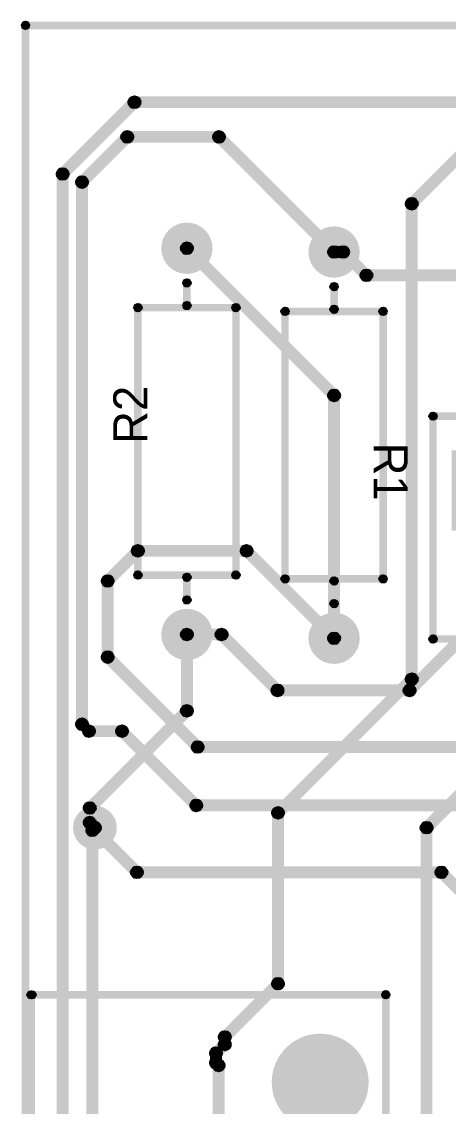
# Model space of a CAD drawing. Header units: millimetres. Extents: x 1.24 to 8.03, y 2.12 to 7.05.
# Drawn here: x 1.491 to 2.056, y 5.064 to 6.501 of the extents above; entities that cross this region are included whole.
import ezdxf

# ---------------------------------------------------------------- set-up
doc = ezdxf.new("R2010")
doc.units = ezdxf.units.MM
doc.header["$MEASUREMENT"] = 0
for name, color, linetype in [('BottomLayer', 5, 'Continuous'), ('BottomSolder', 6, 'Continuous'), ('KeepOutLayer', 6, 'Continuous'), ('MultiLayer', 9, 'Continuous'), ('PadHoleLayer', 156, 'Continuous'), ('TopLayer', 1, 'Continuous'), ('TopOverlay', 2, 'Continuous'), ('TopSolder', 216, 'Continuous'), ('ViaHoleLayer', 16, 'Continuous')]:
    doc.layers.add(name, color=color, linetype=linetype)

# ---------------------------------------------------------------- blocks, each defined once
blk = doc.blocks.new('DSUB_TH_DS1037_15FN_16')
at = {"layer": 'BottomLayer'}
h = blk.add_hatch(color=5, dxfattribs=at)
edge = h.paths.add_edge_path()
edge.add_arc((-0.6508, 0), 0.0602, 0, 360)
at = {"layer": 'BottomSolder'}
h = blk.add_hatch(color=6, dxfattribs=at)
edge = h.paths.add_edge_path()
edge.add_arc((-0.6508, 0), 0.0642, 0, 360)
at = {"layer": 'MultiLayer'}
h = blk.add_hatch(color=9, dxfattribs=at)
edge = h.paths.add_edge_path()
edge.add_arc((-0.6508, 0), 0.0602, 0, 360)
at = {"layer": 'PadHoleLayer'}
h = blk.add_hatch(color=156, dxfattribs=at)
edge = h.paths.add_edge_path()
edge.add_arc((-0.6508, 0), 0.0602, 0, 360)
at = {"layer": 'TopLayer'}
h = blk.add_hatch(color=1, dxfattribs=at)
edge = h.paths.add_edge_path()
edge.add_arc((-0.6508, 0), 0.0602, 0, 360)
at = {"layer": 'TopOverlay'}
h = blk.add_hatch(color=2, dxfattribs=at)
edge = h.paths.add_edge_path()
edge.add_arc((-0.7666, 0.087), 0.005, 0, 360)
h = blk.add_hatch(color=2, dxfattribs=at)
edge = h.paths.add_edge_path()
edge.add_arc((-0.7666, 0.087), 0.005, 0, 360)
for points in [[(-0.7615, -0.3819), (-0.7715, -0.3819), (-0.7716, 0.087), (-0.7616, 0.087)], [(-0.4149, 0.092), (-0.4149, 0.082), (-0.7666, 0.082), (-0.7666, 0.092)], [(0.7768, -0.3781), (0.7768, -0.3881), (-0.7665, -0.3881), (-0.7665, -0.3781)]]:
    blk.add_hatch(color=2, dxfattribs=at).paths.add_polyline_path(points)
h = blk.add_hatch(color=2, dxfattribs=at)
edge = h.paths.add_edge_path()
edge.add_arc((-0.7665, -0.3831), 0.005, 0, 360)
h = blk.add_hatch(color=2, dxfattribs=at)
edge = h.paths.add_edge_path()
edge.add_arc((-0.7665, -0.3819), 0.005, 0, 360)
at = {"layer": 'TopSolder'}
h = blk.add_hatch(color=216, dxfattribs=at)
edge = h.paths.add_edge_path()
edge.add_arc((-0.6508, 0), 0.0642, 0, 360)
at = {"layer": 'TopOverlay'}
for centre in [(-0.7666, 0.087), (-0.7666, 0.087), (-0.7665, -0.3819), (-0.7665, -0.3831)]:
    blk.add_circle(centre, 0.005, dxfattribs=at)
blk = doc.blocks.new('CONN_TH_A3961WV_02P_17')
at = {"layer": 'BottomLayer'}
blk.add_hatch(color=5, dxfattribs=at).paths.add_polyline_path([(-0.1272, 0.0492), (-0.0287, 0.0492), (-0.0287, -0.0492), (-0.1272, -0.0492)])
h = blk.add_hatch(color=5, dxfattribs=at)
edge = h.paths.add_edge_path()
edge.add_arc((0.078, 0), 0.0492, 0, 360)
at = {"layer": 'BottomSolder'}
blk.add_hatch(color=6, dxfattribs=at).paths.add_polyline_path([(-0.1312, 0.0532), (-0.0247, 0.0532), (-0.0247, -0.0532), (-0.1312, -0.0532)])
h = blk.add_hatch(color=6, dxfattribs=at)
edge = h.paths.add_edge_path()
edge.add_arc((0.078, 0), 0.0532, 0, 360)
at = {"layer": 'MultiLayer'}
blk.add_hatch(color=9, dxfattribs=at).paths.add_polyline_path([(-0.1272, 0.0492), (-0.0287, 0.0492), (-0.0287, -0.0492), (-0.1272, -0.0492)])
h = blk.add_hatch(color=9, dxfattribs=at)
edge = h.paths.add_edge_path()
edge.add_arc((0.078, 0), 0.0492, 0, 360)
at = {"layer": 'PadHoleLayer'}
h = blk.add_hatch(color=156, dxfattribs=at)
edge = h.paths.add_edge_path()
edge.add_arc((-0.078, 0), 0.0354, 0, 360)
h = blk.add_hatch(color=156, dxfattribs=at)
edge = h.paths.add_edge_path()
edge.add_arc((0.078, 0), 0.0354, 0, 360)
at = {"layer": 'TopLayer'}
blk.add_hatch(color=1, dxfattribs=at).paths.add_polyline_path([(-0.1272, 0.0492), (-0.0287, 0.0492), (-0.0287, -0.0492), (-0.1272, -0.0492)])
h = blk.add_hatch(color=1, dxfattribs=at)
edge = h.paths.add_edge_path()
edge.add_arc((0.078, 0), 0.0492, 0, 360)
at = {"layer": 'TopOverlay'}
h = blk.add_hatch(color=2, dxfattribs=at)
edge = h.paths.add_edge_path()
edge.add_arc((-0.1024, 0.1575), 0.005, 0, 360)
h = blk.add_hatch(color=2, dxfattribs=at)
edge = h.paths.add_edge_path()
edge.add_arc((-0.1024, 0.1575), 0.005, 0, 360)
for points in [[(-0.1024, 0.1525), (-0.1024, 0.1625), (0.1024, 0.1625), (0.1024, 0.1525)], [(-0.0974, 0.0984), (-0.1074, 0.0984), (-0.1074, 0.1575), (-0.0974, 0.1575)], [(0.0974, 0.1575), (0.1074, 0.1575), (0.1074, 0.0984), (0.0974, 0.0984)], [(-0.1024, 0.1289), (-0.1024, 0.1389), (0.1024, 0.1389), (0.1024, 0.1289)], [(-0.1024, 0.1052), (-0.1024, 0.1152), (0.1024, 0.1152), (0.1024, 0.1052)], [(-0.1559, 0.0934), (-0.1559, 0.1034), (0.1559, 0.1034), (0.1559, 0.0934)], [(-0.1509, -0.1969), (-0.1609, -0.1969), (-0.1609, 0.0984), (-0.1509, 0.0984)], [(0.1609, -0.1969), (0.1509, -0.1969), (0.1509, 0.0984), (0.1609, 0.0984)], [(-0.1087, -0.0841), (-0.0991, -0.0812), (-0.0755, -0.16), (-0.0851, -0.1629)], [(-0.1039, -0.0877), (-0.1039, -0.0777), (-0.0528, -0.0777), (-0.0528, -0.0877)], [(-0.0756, -0.1631), (-0.085, -0.1598), (-0.0575, -0.081), (-0.048, -0.0843)], [(-0.1559, -0.2019), (-0.1559, -0.1919), (0.1559, -0.1919), (0.1559, -0.2019)]]:
    blk.add_hatch(color=2, dxfattribs=at).paths.add_polyline_path(points)
h = blk.add_hatch(color=2, dxfattribs=at)
edge = h.paths.add_edge_path()
edge.add_arc((0.1024, 0.1575), 0.005, 0, 360)
h = blk.add_hatch(color=2, dxfattribs=at)
edge = h.paths.add_edge_path()
edge.add_arc((0.1024, 0.1575), 0.005, 0, 360)
h = blk.add_hatch(color=2, dxfattribs=at)
edge = h.paths.add_edge_path()
edge.add_arc((-0.1024, 0.1339), 0.005, 0, 360)
h = blk.add_hatch(color=2, dxfattribs=at)
edge = h.paths.add_edge_path()
edge.add_arc((0.1024, 0.1339), 0.005, 0, 360)
h = blk.add_hatch(color=2, dxfattribs=at)
edge = h.paths.add_edge_path()
edge.add_arc((-0.1024, 0.1102), 0.005, 0, 360)
h = blk.add_hatch(color=2, dxfattribs=at)
edge = h.paths.add_edge_path()
edge.add_arc((0.1024, 0.1102), 0.005, 0, 360)
h = blk.add_hatch(color=2, dxfattribs=at)
edge = h.paths.add_edge_path()
edge.add_arc((-0.1559, 0.0984), 0.005, 0, 360)
h = blk.add_hatch(color=2, dxfattribs=at)
edge = h.paths.add_edge_path()
edge.add_arc((-0.1559, 0.0984), 0.005, 0, 360)
h = blk.add_hatch(color=2, dxfattribs=at)
edge = h.paths.add_edge_path()
edge.add_arc((-0.1024, 0.0984), 0.005, 0, 360)
h = blk.add_hatch(color=2, dxfattribs=at)
edge = h.paths.add_edge_path()
edge.add_arc((0.1024, 0.0984), 0.005, 0, 360)
h = blk.add_hatch(color=2, dxfattribs=at)
edge = h.paths.add_edge_path()
edge.add_arc((0.1559, 0.0984), 0.005, 0, 360)
h = blk.add_hatch(color=2, dxfattribs=at)
edge = h.paths.add_edge_path()
edge.add_arc((0.1559, 0.0984), 0.005, 0, 360)
h = blk.add_hatch(color=2, dxfattribs=at)
edge = h.paths.add_edge_path()
edge.add_arc((-0.1039, -0.0827), 0.005, 0, 360)
h = blk.add_hatch(color=2, dxfattribs=at)
edge = h.paths.add_edge_path()
edge.add_arc((-0.1039, -0.0827), 0.005, 0, 360)
h = blk.add_hatch(color=2, dxfattribs=at)
edge = h.paths.add_edge_path()
edge.add_arc((-0.0528, -0.0827), 0.005, 0, 360)
h = blk.add_hatch(color=2, dxfattribs=at)
edge = h.paths.add_edge_path()
edge.add_arc((-0.0528, -0.0827), 0.005, 0, 360)
h = blk.add_hatch(color=2, dxfattribs=at)
edge = h.paths.add_edge_path()
edge.add_arc((-0.0803, -0.1614), 0.005, 0, 360)
h = blk.add_hatch(color=2, dxfattribs=at)
edge = h.paths.add_edge_path()
edge.add_arc((-0.0803, -0.1614), 0.005, 0, 360)
h = blk.add_hatch(color=2, dxfattribs=at)
edge = h.paths.add_edge_path()
edge.add_arc((-0.1559, -0.1969), 0.005, 0, 360)
h = blk.add_hatch(color=2, dxfattribs=at)
edge = h.paths.add_edge_path()
edge.add_arc((-0.1559, -0.1969), 0.005, 0, 360)
h = blk.add_hatch(color=2, dxfattribs=at)
edge = h.paths.add_edge_path()
edge.add_arc((0.1559, -0.1969), 0.005, 0, 360)
h = blk.add_hatch(color=2, dxfattribs=at)
edge = h.paths.add_edge_path()
edge.add_arc((0.1559, -0.1969), 0.005, 0, 360)
at = {"layer": 'TopSolder'}
blk.add_hatch(color=216, dxfattribs=at).paths.add_polyline_path([(-0.1312, 0.0532), (-0.0247, 0.0532), (-0.0247, -0.0532), (-0.1312, -0.0532)])
h = blk.add_hatch(color=216, dxfattribs=at)
edge = h.paths.add_edge_path()
edge.add_arc((0.078, 0), 0.0532, 0, 360)
at = {"layer": 'TopOverlay'}
for centre in [(-0.1024, 0.1575), (-0.1024, 0.1575), (0.1024, 0.1575), (0.1024, 0.1575), (-0.1024, 0.1339), (0.1024, 0.1339), (-0.1024, 0.1102), (0.1024, 0.1102), (-0.1559, 0.0984), (-0.1559, 0.0984), (-0.1024, 0.0984), (0.1024, 0.0984), (0.1559, 0.0984), (0.1559, 0.0984), (-0.1039, -0.0827), (-0.1039, -0.0827), (-0.0528, -0.0827), (-0.0528, -0.0827), (-0.0803, -0.1614), (-0.0803, -0.1614), (-0.1559, -0.1969), (-0.1559, -0.1969), (0.1559, -0.1969), (0.1559, -0.1969)]:
    blk.add_circle(centre, 0.005, dxfattribs=at)
blk = doc.blocks.new('RES_TH_BD3_3_L9_0_P13_00_D0_6_18')
at = {"layer": 'BottomLayer'}
h = blk.add_hatch(color=5, dxfattribs=at)
edge = h.paths.add_edge_path()
edge.add_arc((-0.255906, 0), 0.03, 0, 360)
h = blk.add_hatch(color=5, dxfattribs=at)
edge = h.paths.add_edge_path()
edge.add_arc((0.255902, 0), 0.03, 0, 360)
at = {"layer": 'BottomSolder'}
h = blk.add_hatch(color=6, dxfattribs=at)
edge = h.paths.add_edge_path()
edge.add_arc((-0.255906, 0), 0.034, 0, 360)
h = blk.add_hatch(color=6, dxfattribs=at)
edge = h.paths.add_edge_path()
edge.add_arc((0.255902, 0), 0.034, 0, 360)
at = {"layer": 'MultiLayer'}
h = blk.add_hatch(color=9, dxfattribs=at)
edge = h.paths.add_edge_path()
edge.add_arc((-0.255906, 0), 0.03, 0, 360)
h = blk.add_hatch(color=9, dxfattribs=at)
edge = h.paths.add_edge_path()
edge.add_arc((0.255902, 0), 0.03, 0, 360)
at = {"layer": 'PadHoleLayer'}
h = blk.add_hatch(color=156, dxfattribs=at)
edge = h.paths.add_edge_path()
edge.add_arc((-0.255906, 0), 0.018, 0, 360)
h = blk.add_hatch(color=156, dxfattribs=at)
edge = h.paths.add_edge_path()
edge.add_arc((0.255902, 0), 0.018, 0, 360)
at = {"layer": 'TopLayer'}
h = blk.add_hatch(color=1, dxfattribs=at)
edge = h.paths.add_edge_path()
edge.add_arc((-0.255906, 0), 0.03, 0, 360)
h = blk.add_hatch(color=1, dxfattribs=at)
edge = h.paths.add_edge_path()
edge.add_arc((0.255902, 0), 0.03, 0, 360)
at = {"layer": 'TopOverlay'}
h = blk.add_hatch(color=2, dxfattribs=at)
edge = h.paths.add_edge_path()
edge.add_arc((-0.177165, 0.06496), 0.005, 0, 360)
h = blk.add_hatch(color=2, dxfattribs=at)
edge = h.paths.add_edge_path()
edge.add_arc((-0.177165, 0.06496), 0.005, 0, 360)
for points in [[(-0.172165, -0.06496), (-0.182165, -0.06496), (-0.182165, 0.06496), (-0.172165, 0.06496)], [(0.177165, 0.06996), (0.177165, 0.05996), (-0.177165, 0.05996), (-0.177165, 0.06996)], [(0.182165, -0.06496), (0.172165, -0.06496), (0.172165, 0.06496), (0.182165, 0.06496)], [(-0.180005, 0.005), (-0.180005, -0.005), (-0.210005, -0.005), (-0.210005, 0.005)], [(0.209995, 0.005), (0.209995, -0.005), (0.179995, -0.005), (0.179995, 0.005)], [(0.177165, -0.05996), (0.177165, -0.06996), (-0.177165, -0.06996), (-0.177165, -0.05996)]]:
    blk.add_hatch(color=2, dxfattribs=at).paths.add_polyline_path(points)
h = blk.add_hatch(color=2, dxfattribs=at)
edge = h.paths.add_edge_path()
edge.add_arc((0.177165, 0.06496), 0.005, 0, 360)
h = blk.add_hatch(color=2, dxfattribs=at)
edge = h.paths.add_edge_path()
edge.add_arc((0.177165, 0.06496), 0.005, 0, 360)
h = blk.add_hatch(color=2, dxfattribs=at)
edge = h.paths.add_edge_path()
edge.add_arc((-0.210005, 0), 0.005, 0, 360)
h = blk.add_hatch(color=2, dxfattribs=at)
edge = h.paths.add_edge_path()
edge.add_arc((-0.180005, 0), 0.005, 0, 360)
h = blk.add_hatch(color=2, dxfattribs=at)
edge = h.paths.add_edge_path()
edge.add_arc((0.179995, 0), 0.005, 0, 360)
h = blk.add_hatch(color=2, dxfattribs=at)
edge = h.paths.add_edge_path()
edge.add_arc((0.209995, 0), 0.005, 0, 360)
h = blk.add_hatch(color=2, dxfattribs=at)
edge = h.paths.add_edge_path()
edge.add_arc((-0.177165, -0.06496), 0.005, 0, 360)
h = blk.add_hatch(color=2, dxfattribs=at)
edge = h.paths.add_edge_path()
edge.add_arc((-0.177165, -0.06496), 0.005, 0, 360)
h = blk.add_hatch(color=2, dxfattribs=at)
edge = h.paths.add_edge_path()
edge.add_arc((0.177165, -0.06496), 0.005, 0, 360)
h = blk.add_hatch(color=2, dxfattribs=at)
edge = h.paths.add_edge_path()
edge.add_arc((0.177165, -0.06496), 0.005, 0, 360)
at = {"layer": 'TopSolder'}
h = blk.add_hatch(color=216, dxfattribs=at)
edge = h.paths.add_edge_path()
edge.add_arc((-0.255906, 0), 0.034, 0, 360)
h = blk.add_hatch(color=216, dxfattribs=at)
edge = h.paths.add_edge_path()
edge.add_arc((0.255902, 0), 0.034, 0, 360)
at = {"layer": 'TopOverlay'}
for centre in [(-0.177165, 0.06496), (-0.177165, 0.06496), (0.177165, 0.06496), (0.177165, 0.06496), (-0.210005, 0), (-0.180005, 0), (0.179995, 0), (0.209995, 0), (-0.177165, -0.06496), (-0.177165, -0.06496), (0.177165, -0.06496), (0.177165, -0.06496)]:
    blk.add_circle(centre, 0.005, dxfattribs=at)
blk = doc.blocks.new('RES_TH_BD3_3_L9_0_P13_00_D0_6_19')
at = {"layer": 'BottomLayer'}
h = blk.add_hatch(color=5, dxfattribs=at)
edge = h.paths.add_edge_path()
edge.add_arc((-0.255906, 0), 0.03, 0, 360)
h = blk.add_hatch(color=5, dxfattribs=at)
edge = h.paths.add_edge_path()
edge.add_arc((0.255902, 0), 0.03, 0, 360)
at = {"layer": 'BottomSolder'}
h = blk.add_hatch(color=6, dxfattribs=at)
edge = h.paths.add_edge_path()
edge.add_arc((-0.255906, 0), 0.034, 0, 360)
h = blk.add_hatch(color=6, dxfattribs=at)
edge = h.paths.add_edge_path()
edge.add_arc((0.255902, 0), 0.034, 0, 360)
at = {"layer": 'MultiLayer'}
h = blk.add_hatch(color=9, dxfattribs=at)
edge = h.paths.add_edge_path()
edge.add_arc((-0.255906, 0), 0.03, 0, 360)
h = blk.add_hatch(color=9, dxfattribs=at)
edge = h.paths.add_edge_path()
edge.add_arc((0.255902, 0), 0.03, 0, 360)
at = {"layer": 'PadHoleLayer'}
h = blk.add_hatch(color=156, dxfattribs=at)
edge = h.paths.add_edge_path()
edge.add_arc((-0.255906, 0), 0.018, 0, 360)
h = blk.add_hatch(color=156, dxfattribs=at)
edge = h.paths.add_edge_path()
edge.add_arc((0.255902, 0), 0.018, 0, 360)
at = {"layer": 'TopLayer'}
h = blk.add_hatch(color=1, dxfattribs=at)
edge = h.paths.add_edge_path()
edge.add_arc((-0.255906, 0), 0.03, 0, 360)
h = blk.add_hatch(color=1, dxfattribs=at)
edge = h.paths.add_edge_path()
edge.add_arc((0.255902, 0), 0.03, 0, 360)
at = {"layer": 'TopOverlay'}
h = blk.add_hatch(color=2, dxfattribs=at)
edge = h.paths.add_edge_path()
edge.add_arc((-0.177165, 0.06496), 0.005, 0, 360)
h = blk.add_hatch(color=2, dxfattribs=at)
edge = h.paths.add_edge_path()
edge.add_arc((-0.177165, 0.06496), 0.005, 0, 360)
for points in [[(-0.182165, 0.06496), (-0.172165, 0.06496), (-0.172165, -0.06496), (-0.182165, -0.06496)], [(-0.177165, 0.05996), (-0.177165, 0.06996), (0.177165, 0.06996), (0.177165, 0.05996)], [(0.172165, 0.06496), (0.182165, 0.06496), (0.182165, -0.06496), (0.172165, -0.06496)], [(-0.210005, -0.005), (-0.210005, 0.005), (-0.180005, 0.005), (-0.180005, -0.005)], [(0.179995, -0.005), (0.179995, 0.005), (0.209995, 0.005), (0.209995, -0.005)], [(-0.177165, -0.06996), (-0.177165, -0.05996), (0.177165, -0.05996), (0.177165, -0.06996)]]:
    blk.add_hatch(color=2, dxfattribs=at).paths.add_polyline_path(points)
h = blk.add_hatch(color=2, dxfattribs=at)
edge = h.paths.add_edge_path()
edge.add_arc((0.177165, 0.06496), 0.005, 0, 360)
h = blk.add_hatch(color=2, dxfattribs=at)
edge = h.paths.add_edge_path()
edge.add_arc((0.177165, 0.06496), 0.005, 0, 360)
h = blk.add_hatch(color=2, dxfattribs=at)
edge = h.paths.add_edge_path()
edge.add_arc((-0.210005, 0), 0.005, 0, 360)
h = blk.add_hatch(color=2, dxfattribs=at)
edge = h.paths.add_edge_path()
edge.add_arc((-0.180005, 0), 0.005, 0, 360)
h = blk.add_hatch(color=2, dxfattribs=at)
edge = h.paths.add_edge_path()
edge.add_arc((0.179995, 0), 0.005, 0, 360)
h = blk.add_hatch(color=2, dxfattribs=at)
edge = h.paths.add_edge_path()
edge.add_arc((0.209995, 0), 0.005, 0, 360)
h = blk.add_hatch(color=2, dxfattribs=at)
edge = h.paths.add_edge_path()
edge.add_arc((-0.177165, -0.06496), 0.005, 0, 360)
h = blk.add_hatch(color=2, dxfattribs=at)
edge = h.paths.add_edge_path()
edge.add_arc((-0.177165, -0.06496), 0.005, 0, 360)
h = blk.add_hatch(color=2, dxfattribs=at)
edge = h.paths.add_edge_path()
edge.add_arc((0.177165, -0.06496), 0.005, 0, 360)
h = blk.add_hatch(color=2, dxfattribs=at)
edge = h.paths.add_edge_path()
edge.add_arc((0.177165, -0.06496), 0.005, 0, 360)
at = {"layer": 'TopSolder'}
h = blk.add_hatch(color=216, dxfattribs=at)
edge = h.paths.add_edge_path()
edge.add_arc((-0.255906, 0), 0.034, 0, 360)
h = blk.add_hatch(color=216, dxfattribs=at)
edge = h.paths.add_edge_path()
edge.add_arc((0.255902, 0), 0.034, 0, 360)
at = {"layer": 'TopOverlay'}
for centre in [(-0.177165, 0.06496), (-0.177165, 0.06496), (0.177165, 0.06496), (0.177165, 0.06496), (-0.210005, 0), (-0.180005, 0), (0.179995, 0), (0.209995, 0), (-0.177165, -0.06496), (-0.177165, -0.06496), (0.177165, -0.06496), (0.177165, -0.06496)]:
    blk.add_circle(centre, 0.005, dxfattribs=at)

msp = doc.modelspace()

# ---------------------------------------------------------------- hatches: boundary and pattern name
at = {"layer": 'BottomLayer'}
for points in [[(2.0134, 6.2543), (2.0023, 6.2654), (2.081, 6.3442), (2.0922, 6.333)], [(2.0157, 5.6299), (2, 5.6299), (2, 6.2598), (2.0157, 6.2598)], [(2.0331, 5.4275), (2.022, 5.4386), (2.4747, 5.8914), (2.4859, 5.8803)], [(1.7179, 5.588), (1.7021, 5.588), (1.7021, 5.6891), (1.7179, 5.6891)], [(1.8363, 5.4472), (1.8251, 5.4583), (2.0023, 5.6355), (2.0134, 5.6244)], [(1.5869, 5.4537), (1.5758, 5.4648), (1.7044, 5.5935), (1.7156, 5.5824)], [(1.5892, 5.4399), (1.5735, 5.4399), (1.5735, 5.4593), (1.5892, 5.4593)], [(1.8386, 5.2264), (1.8228, 5.2264), (1.8228, 5.4528), (1.8386, 5.4528)], [(1.5758, 5.4343), (1.5869, 5.4455), (1.5937, 5.4386), (1.5826, 5.4275)], [(2.0354, 4.8039), (2.0197, 4.8039), (2.0197, 5.4331), (2.0354, 5.4331)], [(1.7657, 5.1503), (1.7546, 5.1614), (1.8251, 5.2319), (1.8363, 5.2208)], [(1.7542, 5.1289), (1.7431, 5.14), (1.7546, 5.1515), (1.7657, 5.1404)], [(1.768, 5.146), (1.7523, 5.146), (1.7523, 5.1558), (1.768, 5.1558)], [(1.7565, 5.1214), (1.7408, 5.1214), (1.7408, 5.1345), (1.7565, 5.1345)], [(1.7431, 5.1159), (1.7542, 5.127), (1.7575, 5.1237), (1.7464, 5.1125)], [(1.7598, 5), (1.7441, 5), (1.7441, 5.1181), (1.7598, 5.1181)]]:
    msp.add_hatch(color=5, dxfattribs=at).paths.add_polyline_path(points)
h = msp.add_hatch(color=5, dxfattribs=at)
edge = h.paths.add_edge_path()
edge.add_arc((2.0079, 6.2598), 0.00787, 0, 360)
h = msp.add_hatch(color=5, dxfattribs=at)
edge = h.paths.add_edge_path()
edge.add_arc((2.0079, 6.2598), 0.00787, 0, 360)
h = msp.add_hatch(color=5, dxfattribs=at)
edge = h.paths.add_edge_path()
edge.add_arc((1.71, 5.6891), 0.00787, 0, 360)
h = msp.add_hatch(color=5, dxfattribs=at)
edge = h.paths.add_edge_path()
edge.add_arc((2.0079, 5.6299), 0.00787, 0, 360)
h = msp.add_hatch(color=5, dxfattribs=at)
edge = h.paths.add_edge_path()
edge.add_arc((2.0079, 5.6299), 0.00787, 0, 360)
h = msp.add_hatch(color=5, dxfattribs=at)
edge = h.paths.add_edge_path()
edge.add_arc((1.71, 5.588), 0.00787, 0, 360)
h = msp.add_hatch(color=5, dxfattribs=at)
edge = h.paths.add_edge_path()
edge.add_arc((1.71, 5.588), 0.00787, 0, 360)
h = msp.add_hatch(color=5, dxfattribs=at)
edge = h.paths.add_edge_path()
edge.add_arc((1.5813, 5.4593), 0.00787, 0, 360)
h = msp.add_hatch(color=5, dxfattribs=at)
edge = h.paths.add_edge_path()
edge.add_arc((1.5813, 5.4593), 0.00787, 0, 360)
h = msp.add_hatch(color=5, dxfattribs=at)
edge = h.paths.add_edge_path()
edge.add_arc((1.5881, 5.4331), 0.025, 0, 360)
h = msp.add_hatch(color=5, dxfattribs=at)
edge = h.paths.add_edge_path()
edge.add_arc((1.5813, 5.4399), 0.00787, 0, 360)
h = msp.add_hatch(color=5, dxfattribs=at)
edge = h.paths.add_edge_path()
edge.add_arc((1.5813, 5.4399), 0.00787, 0, 360)
h = msp.add_hatch(color=5, dxfattribs=at)
edge = h.paths.add_edge_path()
edge.add_arc((1.8307, 5.4528), 0.00787, 0, 360)
h = msp.add_hatch(color=5, dxfattribs=at)
edge = h.paths.add_edge_path()
edge.add_arc((1.8307, 5.4528), 0.00787, 0, 360)
h = msp.add_hatch(color=5, dxfattribs=at)
edge = h.paths.add_edge_path()
edge.add_arc((1.5881, 5.4331), 0.00787, 0, 360)
h = msp.add_hatch(color=5, dxfattribs=at)
edge = h.paths.add_edge_path()
edge.add_arc((2.0276, 5.4331), 0.00787, 0, 360)
h = msp.add_hatch(color=5, dxfattribs=at)
edge = h.paths.add_edge_path()
edge.add_arc((2.0276, 5.4331), 0.00787, 0, 360)
h = msp.add_hatch(color=5, dxfattribs=at)
edge = h.paths.add_edge_path()
edge.add_arc((1.8307, 5.2264), 0.00787, 0, 360)
h = msp.add_hatch(color=5, dxfattribs=at)
edge = h.paths.add_edge_path()
edge.add_arc((1.8307, 5.2264), 0.00787, 0, 360)
h = msp.add_hatch(color=5, dxfattribs=at)
edge = h.paths.add_edge_path()
edge.add_arc((1.7602, 5.1558), 0.00787, 0, 360)
h = msp.add_hatch(color=5, dxfattribs=at)
edge = h.paths.add_edge_path()
edge.add_arc((1.7602, 5.1558), 0.00787, 0, 360)
h = msp.add_hatch(color=5, dxfattribs=at)
edge = h.paths.add_edge_path()
edge.add_arc((1.7602, 5.146), 0.00787, 0, 360)
h = msp.add_hatch(color=5, dxfattribs=at)
edge = h.paths.add_edge_path()
edge.add_arc((1.7602, 5.146), 0.00787, 0, 360)
h = msp.add_hatch(color=5, dxfattribs=at)
edge = h.paths.add_edge_path()
edge.add_arc((1.7486, 5.1345), 0.00787, 0, 360)
h = msp.add_hatch(color=5, dxfattribs=at)
edge = h.paths.add_edge_path()
edge.add_arc((1.7486, 5.1345), 0.00787, 0, 360)
h = msp.add_hatch(color=5, dxfattribs=at)
edge = h.paths.add_edge_path()
edge.add_arc((1.7486, 5.1214), 0.00787, 0, 360)
h = msp.add_hatch(color=5, dxfattribs=at)
edge = h.paths.add_edge_path()
edge.add_arc((1.7486, 5.1214), 0.00787, 0, 360)
h = msp.add_hatch(color=5, dxfattribs=at)
edge = h.paths.add_edge_path()
edge.add_arc((1.752, 5.1181), 0.00787, 0, 360)
h = msp.add_hatch(color=5, dxfattribs=at)
edge = h.paths.add_edge_path()
edge.add_arc((1.752, 5.1181), 0.00787, 0, 360)
at = {"layer": 'BottomSolder'}
h = msp.add_hatch(color=6, dxfattribs=at)
edge = h.paths.add_edge_path()
edge.add_arc((1.5881, 5.4331), 0.029, 0, 360)
at = {"layer": 'KeepOutLayer'}
h = msp.add_hatch(color=6, dxfattribs=at)
edge = h.paths.add_edge_path()
edge.add_arc((1.4961, 6.4961), 0.005, 0, 360)
h = msp.add_hatch(color=6, dxfattribs=at)
edge = h.paths.add_edge_path()
edge.add_arc((1.4961, 6.4961), 0.005, 0, 360)
for points in [[(1.4911, 6.4961), (1.5011, 6.4961), (1.5011, 2.126), (1.4911, 2.126)], [(1.4961, 6.4911), (1.4961, 6.5011), (7.7953, 6.5011), (7.7953, 6.4911)]]:
    msp.add_hatch(color=6, dxfattribs=at).paths.add_polyline_path(points)
at = {"layer": 'TopLayer'}
for points in [[(1.5508, 6.2936), (1.5397, 6.3048), (1.6349, 6.4), (1.6461, 6.3889)], [(1.6405, 6.3866), (1.6405, 6.4023), (3.0235, 6.4023), (3.0235, 6.3866)], [(1.5766, 6.283), (1.5655, 6.2941), (1.6253, 6.354), (1.6365, 6.3429)], [(1.6309, 6.3406), (1.6309, 6.3563), (1.7525, 6.3563), (1.7525, 6.3406)], [(1.7469, 6.3429), (1.758, 6.354), (1.9106, 6.2015), (1.8994, 6.1903)], [(1.5531, 3.7795), (1.5374, 3.7795), (1.5374, 6.2992), (1.5531, 6.2992)], [(1.5789, 5.5702), (1.5631, 5.5702), (1.5631, 6.2885), (1.5789, 6.2885)], [(1.7044, 6.1953), (1.7156, 6.2065), (1.9106, 6.0115), (1.8994, 6.0003)], [(1.905, 6.188), (1.905, 6.2038), (1.917, 6.2038), (1.917, 6.188)], [(1.9114, 6.1903), (1.9225, 6.2015), (1.9534, 6.1706), (1.9423, 6.1594)], [(1.9479, 6.1571), (1.9479, 6.1729), (2.127, 6.1729), (2.127, 6.1571)], [(1.9129, 5.6841), (1.8971, 5.6841), (1.8971, 6.0059), (1.9129, 6.0059)], [(2.0106, 5.6094), (1.9994, 5.6206), (2.2632, 5.8843), (2.2743, 5.8732)], [(1.645, 5.7921), (1.645, 5.8079), (1.7891, 5.8079), (1.7891, 5.7921)], [(1.6106, 5.7544), (1.5994, 5.7656), (1.6394, 5.8056), (1.6506, 5.7944)], [(1.7835, 5.7944), (1.7947, 5.8056), (1.9106, 5.6897), (1.8994, 5.6785)], [(1.6129, 5.6592), (1.5971, 5.6592), (1.5971, 5.76), (1.6129, 5.76)], [(1.71, 5.6812), (1.71, 5.697), (1.7559, 5.697), (1.7559, 5.6812)], [(1.7503, 5.6835), (1.7615, 5.6947), (1.8356, 5.6206), (1.8244, 5.6094)], [(1.5994, 5.6537), (1.6106, 5.6648), (1.7298, 5.5456), (1.7187, 5.5344)], [(1.83, 5.6071), (1.83, 5.6229), (2.005, 5.6229), (2.005, 5.6071)], [(1.5655, 5.5647), (1.5766, 5.5758), (1.5858, 5.5666), (1.5747, 5.5555)], [(1.5802, 5.5531), (1.5802, 5.5689), (1.624, 5.5689), (1.624, 5.5531)], [(1.6184, 5.5555), (1.6296, 5.5666), (1.728, 5.4682), (1.7169, 5.457)], [(1.7242, 5.5321), (1.7242, 5.5479), (2.1079, 5.5479), (2.1079, 5.5321)], [(1.7224, 5.4547), (1.7224, 5.4705), (2.1063, 5.4705), (2.1063, 5.4547)], [(1.5902, 5.424), (1.5791, 5.4351), (1.5826, 5.4386), (1.5937, 5.4275)], [(1.5808, 5.4258), (1.592, 5.4369), (1.6493, 5.3796), (1.6381, 5.3684)], [(1.5925, 3.8583), (1.5768, 3.8583), (1.5768, 5.4296), (1.5925, 5.4296)], [(1.6437, 5.3661), (1.6437, 5.3819), (2.0472, 5.3819), (2.0472, 5.3661)], [(2.0417, 5.3684), (2.0528, 5.3796), (2.2004, 5.2319), (2.1893, 5.2208)]]:
    msp.add_hatch(color=1, dxfattribs=at).paths.add_polyline_path(points)
h = msp.add_hatch(color=1, dxfattribs=at)
edge = h.paths.add_edge_path()
edge.add_arc((1.6405, 6.3944), 0.00787, 0, 360)
h = msp.add_hatch(color=1, dxfattribs=at)
edge = h.paths.add_edge_path()
edge.add_arc((1.6405, 6.3944), 0.00787, 0, 360)
h = msp.add_hatch(color=1, dxfattribs=at)
edge = h.paths.add_edge_path()
edge.add_arc((1.6309, 6.3484), 0.00787, 0, 360)
h = msp.add_hatch(color=1, dxfattribs=at)
edge = h.paths.add_edge_path()
edge.add_arc((1.6309, 6.3484), 0.00787, 0, 360)
h = msp.add_hatch(color=1, dxfattribs=at)
edge = h.paths.add_edge_path()
edge.add_arc((1.7525, 6.3484), 0.00787, 0, 360)
h = msp.add_hatch(color=1, dxfattribs=at)
edge = h.paths.add_edge_path()
edge.add_arc((1.7525, 6.3484), 0.00787, 0, 360)
h = msp.add_hatch(color=1, dxfattribs=at)
edge = h.paths.add_edge_path()
edge.add_arc((1.5453, 6.2992), 0.00787, 0, 360)
h = msp.add_hatch(color=1, dxfattribs=at)
edge = h.paths.add_edge_path()
edge.add_arc((1.5453, 6.2992), 0.00787, 0, 360)
h = msp.add_hatch(color=1, dxfattribs=at)
edge = h.paths.add_edge_path()
edge.add_arc((1.571, 6.2885), 0.00787, 0, 360)
h = msp.add_hatch(color=1, dxfattribs=at)
edge = h.paths.add_edge_path()
edge.add_arc((1.571, 6.2885), 0.00787, 0, 360)
h = msp.add_hatch(color=1, dxfattribs=at)
edge = h.paths.add_edge_path()
edge.add_arc((1.71, 6.2009), 0.00787, 0, 360)
h = msp.add_hatch(color=1, dxfattribs=at)
edge = h.paths.add_edge_path()
edge.add_arc((1.905, 6.1959), 0.00787, 0, 360)
h = msp.add_hatch(color=1, dxfattribs=at)
edge = h.paths.add_edge_path()
edge.add_arc((1.905, 6.1959), 0.00787, 0, 360)
h = msp.add_hatch(color=1, dxfattribs=at)
edge = h.paths.add_edge_path()
edge.add_arc((1.917, 6.1959), 0.00787, 0, 360)
h = msp.add_hatch(color=1, dxfattribs=at)
edge = h.paths.add_edge_path()
edge.add_arc((1.917, 6.1959), 0.00787, 0, 360)
h = msp.add_hatch(color=1, dxfattribs=at)
edge = h.paths.add_edge_path()
edge.add_arc((1.9479, 6.165), 0.00787, 0, 360)
h = msp.add_hatch(color=1, dxfattribs=at)
edge = h.paths.add_edge_path()
edge.add_arc((1.9479, 6.165), 0.00787, 0, 360)
h = msp.add_hatch(color=1, dxfattribs=at)
edge = h.paths.add_edge_path()
edge.add_arc((1.905, 6.0059), 0.00787, 0, 360)
h = msp.add_hatch(color=1, dxfattribs=at)
edge = h.paths.add_edge_path()
edge.add_arc((1.905, 6.0059), 0.00787, 0, 360)
h = msp.add_hatch(color=1, dxfattribs=at)
edge = h.paths.add_edge_path()
edge.add_arc((1.645, 5.8), 0.00787, 0, 360)
h = msp.add_hatch(color=1, dxfattribs=at)
edge = h.paths.add_edge_path()
edge.add_arc((1.645, 5.8), 0.00787, 0, 360)
h = msp.add_hatch(color=1, dxfattribs=at)
edge = h.paths.add_edge_path()
edge.add_arc((1.7891, 5.8), 0.00787, 0, 360)
h = msp.add_hatch(color=1, dxfattribs=at)
edge = h.paths.add_edge_path()
edge.add_arc((1.7891, 5.8), 0.00787, 0, 360)
h = msp.add_hatch(color=1, dxfattribs=at)
edge = h.paths.add_edge_path()
edge.add_arc((1.605, 5.76), 0.00787, 0, 360)
h = msp.add_hatch(color=1, dxfattribs=at)
edge = h.paths.add_edge_path()
edge.add_arc((1.605, 5.76), 0.00787, 0, 360)
h = msp.add_hatch(color=1, dxfattribs=at)
edge = h.paths.add_edge_path()
edge.add_arc((1.71, 5.6891), 0.00787, 0, 360)
h = msp.add_hatch(color=1, dxfattribs=at)
edge = h.paths.add_edge_path()
edge.add_arc((1.7559, 5.6891), 0.00787, 0, 360)
h = msp.add_hatch(color=1, dxfattribs=at)
edge = h.paths.add_edge_path()
edge.add_arc((1.7559, 5.6891), 0.00787, 0, 360)
h = msp.add_hatch(color=1, dxfattribs=at)
edge = h.paths.add_edge_path()
edge.add_arc((1.905, 5.6841), 0.00787, 0, 360)
h = msp.add_hatch(color=1, dxfattribs=at)
edge = h.paths.add_edge_path()
edge.add_arc((1.905, 5.6841), 0.00787, 0, 360)
h = msp.add_hatch(color=1, dxfattribs=at)
edge = h.paths.add_edge_path()
edge.add_arc((1.605, 5.6592), 0.00787, 0, 360)
h = msp.add_hatch(color=1, dxfattribs=at)
edge = h.paths.add_edge_path()
edge.add_arc((1.605, 5.6592), 0.00787, 0, 360)
h = msp.add_hatch(color=1, dxfattribs=at)
edge = h.paths.add_edge_path()
edge.add_arc((1.83, 5.615), 0.00787, 0, 360)
h = msp.add_hatch(color=1, dxfattribs=at)
edge = h.paths.add_edge_path()
edge.add_arc((1.83, 5.615), 0.00787, 0, 360)
h = msp.add_hatch(color=1, dxfattribs=at)
edge = h.paths.add_edge_path()
edge.add_arc((2.005, 5.615), 0.00787, 0, 360)
h = msp.add_hatch(color=1, dxfattribs=at)
edge = h.paths.add_edge_path()
edge.add_arc((2.005, 5.615), 0.00787, 0, 360)
h = msp.add_hatch(color=1, dxfattribs=at)
edge = h.paths.add_edge_path()
edge.add_arc((1.571, 5.5702), 0.00787, 0, 360)
h = msp.add_hatch(color=1, dxfattribs=at)
edge = h.paths.add_edge_path()
edge.add_arc((1.571, 5.5702), 0.00787, 0, 360)
h = msp.add_hatch(color=1, dxfattribs=at)
edge = h.paths.add_edge_path()
edge.add_arc((1.5802, 5.561), 0.00787, 0, 360)
h = msp.add_hatch(color=1, dxfattribs=at)
edge = h.paths.add_edge_path()
edge.add_arc((1.5802, 5.561), 0.00787, 0, 360)
h = msp.add_hatch(color=1, dxfattribs=at)
edge = h.paths.add_edge_path()
edge.add_arc((1.624, 5.561), 0.00787, 0, 360)
h = msp.add_hatch(color=1, dxfattribs=at)
edge = h.paths.add_edge_path()
edge.add_arc((1.624, 5.561), 0.00787, 0, 360)
h = msp.add_hatch(color=1, dxfattribs=at)
edge = h.paths.add_edge_path()
edge.add_arc((1.7242, 5.54), 0.00787, 0, 360)
h = msp.add_hatch(color=1, dxfattribs=at)
edge = h.paths.add_edge_path()
edge.add_arc((1.7242, 5.54), 0.00787, 0, 360)
h = msp.add_hatch(color=1, dxfattribs=at)
edge = h.paths.add_edge_path()
edge.add_arc((1.7224, 5.4626), 0.00787, 0, 360)
h = msp.add_hatch(color=1, dxfattribs=at)
edge = h.paths.add_edge_path()
edge.add_arc((1.7224, 5.4626), 0.00787, 0, 360)
h = msp.add_hatch(color=1, dxfattribs=at)
edge = h.paths.add_edge_path()
edge.add_arc((1.5881, 5.4331), 0.025, 0, 360)
h = msp.add_hatch(color=1, dxfattribs=at)
edge = h.paths.add_edge_path()
edge.add_arc((1.5846, 5.4296), 0.00787, 0, 360)
h = msp.add_hatch(color=1, dxfattribs=at)
edge = h.paths.add_edge_path()
edge.add_arc((1.5846, 5.4296), 0.00787, 0, 360)
h = msp.add_hatch(color=1, dxfattribs=at)
edge = h.paths.add_edge_path()
edge.add_arc((1.5864, 5.4313), 0.00787, 0, 360)
h = msp.add_hatch(color=1, dxfattribs=at)
edge = h.paths.add_edge_path()
edge.add_arc((1.5881, 5.4331), 0.00787, 0, 360)
h = msp.add_hatch(color=1, dxfattribs=at)
edge = h.paths.add_edge_path()
edge.add_arc((1.6437, 5.374), 0.00787, 0, 360)
h = msp.add_hatch(color=1, dxfattribs=at)
edge = h.paths.add_edge_path()
edge.add_arc((1.6437, 5.374), 0.00787, 0, 360)
h = msp.add_hatch(color=1, dxfattribs=at)
edge = h.paths.add_edge_path()
edge.add_arc((2.0472, 5.374), 0.00787, 0, 360)
h = msp.add_hatch(color=1, dxfattribs=at)
edge = h.paths.add_edge_path()
edge.add_arc((2.0472, 5.374), 0.00787, 0, 360)
at = {"layer": 'TopSolder'}
h = msp.add_hatch(color=216, dxfattribs=at)
edge = h.paths.add_edge_path()
edge.add_arc((1.5881, 5.4331), 0.029, 0, 360)
at = {"layer": 'ViaHoleLayer'}
h = msp.add_hatch(color=16, dxfattribs=at)
edge = h.paths.add_edge_path()
edge.add_arc((1.5881, 5.4331), 0.014, 0, 360)

# ---------------------------------------------------------------- linework, layer by layer
at = {"layer": 'BottomLayer'}
for centre in [(2.0079, 6.2598), (2.0079, 6.2598), (1.71, 5.6891), (2.0079, 5.6299), (2.0079, 5.6299), (1.71, 5.588), (1.71, 5.588), (1.5813, 5.4593), (1.5813, 5.4593), (1.5813, 5.4399), (1.5813, 5.4399), (1.8307, 5.4528), (1.8307, 5.4528), (1.5881, 5.4331), (2.0276, 5.4331), (2.0276, 5.4331), (1.8307, 5.2264), (1.8307, 5.2264), (1.7602, 5.1558), (1.7602, 5.1558), (1.7602, 5.146), (1.7602, 5.146), (1.7486, 5.1345), (1.7486, 5.1345), (1.7486, 5.1214), (1.7486, 5.1214), (1.752, 5.1181), (1.752, 5.1181)]:
    msp.add_circle(centre, 0.00787, dxfattribs=at)
at = {"layer": 'KeepOutLayer'}
msp.add_circle((1.4961, 6.4961), 0.005, dxfattribs=at)
msp.add_circle((1.4961, 6.4961), 0.005, dxfattribs=at)
at = {"layer": 'TopLayer'}
for centre in [(1.6405, 6.3944), (1.6405, 6.3944), (1.6309, 6.3484), (1.6309, 6.3484), (1.7525, 6.3484), (1.7525, 6.3484), (1.5453, 6.2992), (1.5453, 6.2992), (1.571, 6.2885), (1.571, 6.2885), (1.71, 6.2009), (1.905, 6.1959), (1.905, 6.1959), (1.917, 6.1959), (1.917, 6.1959), (1.9479, 6.165), (1.9479, 6.165), (1.905, 6.0059), (1.905, 6.0059), (1.645, 5.8), (1.645, 5.8), (1.7891, 5.8), (1.7891, 5.8), (1.605, 5.76), (1.605, 5.76), (1.71, 5.6891), (1.7559, 5.6891), (1.7559, 5.6891), (1.905, 5.6841), (1.905, 5.6841), (1.605, 5.6592), (1.605, 5.6592), (1.83, 5.615), (1.83, 5.615), (2.005, 5.615), (2.005, 5.615), (1.571, 5.5702), (1.571, 5.5702), (1.5802, 5.561), (1.5802, 5.561), (1.624, 5.561), (1.624, 5.561), (1.7242, 5.54), (1.7242, 5.54), (1.7224, 5.4626), (1.7224, 5.4626), (1.5846, 5.4296), (1.5846, 5.4296), (1.5864, 5.4313), (1.5881, 5.4331), (1.6437, 5.374), (1.6437, 5.374), (2.0472, 5.374), (2.0472, 5.374)]:
    msp.add_circle(centre, 0.00787, dxfattribs=at)

# ---------------------------------------------------------------- block references
for name, p, rotation in [('RES_TH_BD3_3_L9_0_P13_00_D0_6_19', (1.71, 5.945), 90), ('RES_TH_BD3_3_L9_0_P13_00_D0_6_18', (1.905, 5.94), 270), ('DSUB_TH_DS1037_15FN_16', (1.8866, 4.4452), 270)]:
    msp.add_blockref(name, p, dxfattribs=dict(rotation=rotation))
msp.add_blockref('CONN_TH_A3961WV_02P_17', (2.192, 5.88))

# ---------------------------------------------------------------- texts
at = {"layer": 'TopOverlay'}
for s, rotation, p in [('R2', 90, (1.6575, 5.9417)), ('R1', 270, (1.9575, 5.9433))]:
    msp.add_text(s, height=0.045, rotation=rotation, dxfattribs=at).set_placement(p)

doc.saveas('drawing.dxf')
